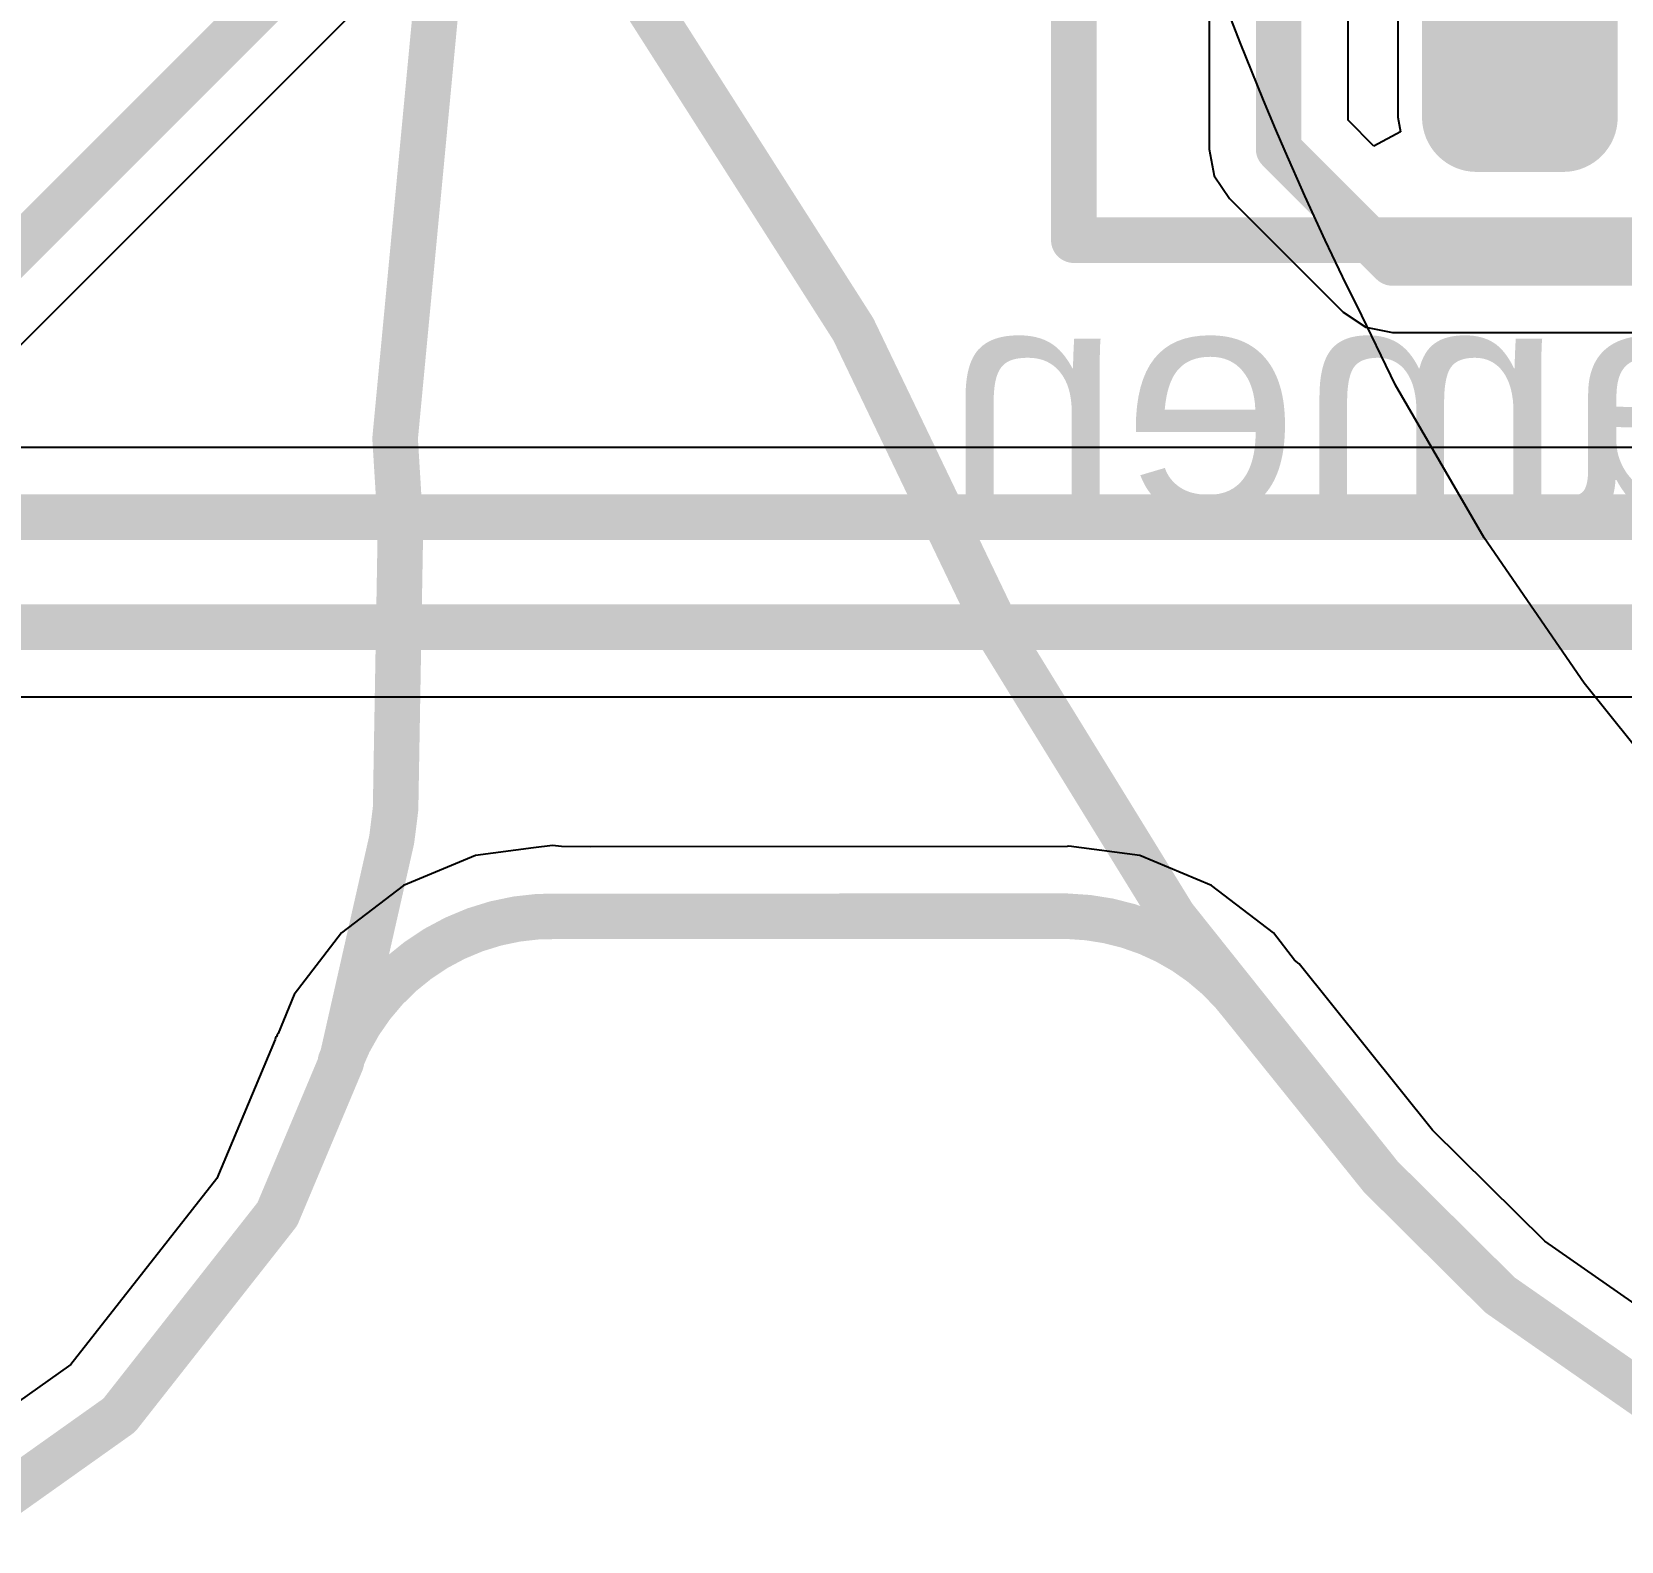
# Model space of a CAD drawing. Header units: inches. Extents: x -30 to 118, y 20 to 51.
# Drawn here: x 48.72 to 55.71, y 21.18 to 27.82 of the extents above; entities that cross this region are included whole.
import ezdxf

# ---------------------------------------------------------------- set-up
doc = ezdxf.new("R2010")
doc.units = ezdxf.units.IN
for name, color, linetype in [('Bottom Courtyard', 56, 'Continuous'), ('Bottom Layer', 5, 'Continuous'), ('Bottom Overlay', 54, 'Continuous'), ('Bottom Solder', 6, 'Continuous'), ('Keep-Out Layer', 6, 'Continuous'), ('Mechanical 1', 6, 'Continuous'), ('Top Layer', 1, 'Continuous'), ('Top Overlay', 2, 'Continuous')]:
    doc.layers.add(name, color=color, linetype=linetype)
doc.styles.add('Arial', font='', dxfattribs={"height": 0.2})
doc.styles.get('Arial').set_extended_font_data('Arial')

# ---------------------------------------------------------------- blocks, each defined once
blk = doc.blocks.new('SMDHDRV10P127_2X5_615X330X560B_B_587')
at = {"layer": 'Bottom Layer'}
h = blk.add_hatch(color=5, dxfattribs=at)
edge = h.paths.add_edge_path()
edge.add_arc((0.94, -2.35), 0.19, 90, 180)
edge.add_line((0.75, -2.35), (0.75, -2.73))
edge.add_arc((0.94, -2.73), 0.19, 180, 270)
edge.add_line((0.94, -2.92), (2.96, -2.92))
edge.add_arc((2.96, -2.73), 0.19, 270, 360)
edge.add_line((3.15, -2.73), (3.15, -2.35))
edge.add_arc((2.96, -2.35), 0.19, 0, 90)
edge.add_line((2.96, -2.16), (0.94, -2.16))
at = {"layer": 'Bottom Solder'}
h = blk.add_hatch(color=6, dxfattribs=at)
edge = h.paths.add_edge_path()
edge.add_arc((0.94, -2.35), 0.24, 90, 180)
edge.add_line((0.7, -2.35), (0.7, -2.73))
edge.add_arc((0.94, -2.73), 0.24, 180, 270)
edge.add_line((0.94, -2.97), (2.96, -2.97))
edge.add_arc((2.96, -2.73), 0.24, 270, 360)
edge.add_line((3.2, -2.73), (3.2, -2.35))
edge.add_arc((2.96, -2.35), 0.24, 0, 90)
edge.add_line((2.96, -2.11), (0.94, -2.11))
at = {"layer": 'Bottom Courtyard'}
for points in [[(3.5, -4.5, 0.2, 0.2, 0), (3.5, 4.5, 0.2, 0.2, 0)], [(3.5, -4.5, 0.2, 0.2, 0), (-3.5, -4.5, 0.2, 0.2, 0)]]:
    blk.add_lwpolyline(points, format="xyseb", dxfattribs=at)
blk.add_lwpolyline([(3.45, -4.5, 0.1, 0.1, 1), (3.55, -4.5, 0.1, 0.1, 1)], format="xyseb", close=True, dxfattribs=at)
blk.add_lwpolyline([(3.45, -4.5, 0.1, 0.1, 1), (3.55, -4.5, 0.1, 0.1, 1)], format="xyseb", close=True, dxfattribs=at)

msp = doc.modelspace()

# ---------------------------------------------------------------- linework, layer by layer
at = {"layer": 'Bottom Layer'}
for p, q in [((53.8941, 33.8), (53.8941, 27.3)), ((54.5059, 27.4267), (54.5059, 33.6025)), ((54.7234, 28.35), (54.7234, 27.44)), ((54.619, 27.3136), (54.5059, 27.4267)), ((54.7234, 27.44), (54.7361, 27.3761)), ((54.7361, 27.3761), (54.619, 27.3136)), ((53.8941, 27.3), (53.8941, 27.3)), ((53.8941, 27.3), (53.9174, 27.1829)), ((53.9174, 27.1829), (53.9837, 27.0837)), ((53.9837, 27.0837), (54.4837, 26.5837)), ((54.4837, 26.5837), (54.5829, 26.5174)), ((54.5829, 26.5174), (54.7, 26.4941)), ((54.7, 26.4941), (54.7, 26.4941)), ((54.7, 26.4941), (57.1, 26.4941)), ((57.8266, 25.9887), (41.8439, 25.9887)), ((41.5, 24.8941), (64, 24.8941)), ((51.01, 24.2412), (50.9263, 24.2302)), ((51.0496, 24.236), (51.01, 24.2412)), ((51.1753, 24.2354), (51.0496, 24.236)), ((53.2712, 24.2357), (51.1753, 24.2354)), ((53.2778, 24.2376), (53.2712, 24.2357)), ((53.5894, 24.1965), (53.2778, 24.2376)), ((53.2778, 24.2376), (53.2778, 24.2376)), ((50.6706, 24.1965), (50.3544, 24.0655)), ((50.9263, 24.2302), (50.6706, 24.1965)), ((53.9056, 24.0655), (53.5894, 24.1965)), ((50.3544, 24.0655), (50.0828, 23.8572)), ((54.1772, 23.8572), (53.9056, 24.0655)), ((50.0828, 23.8572), (49.8745, 23.5856)), ((54.2694, 23.7369), (54.1772, 23.8572)), ((54.2896, 23.7201), (54.2694, 23.7369)), ((54.8766, 22.9902), (54.2896, 23.7201)), ((49.8745, 23.5856), (49.8033, 23.4139)), ((49.7936, 23.4013), (49.7908, 23.3876)), ((49.7962, 23.4003), (49.7936, 23.4013)), ((49.7995, 23.4083), (49.7962, 23.4003)), ((49.8033, 23.4139), (49.7995, 23.4083)), ((49.7908, 23.3876), (49.5342, 22.7774)), ((55.3691, 22.5015), (54.8766, 22.9902)), ((49.5342, 22.7774), (48.8923, 21.9609)), ((56.2613, 21.8796), (55.3691, 22.5015)), ((48.8923, 21.9609), (48.3153, 21.5511))]:
    msp.add_line(p, q, dxfattribs=at)
for points in [[(54.2, 27.3, 0.2, 0.2, 0), (54.2, 33.8, 0.2, 0.2, 0)], [(54.2, 27.3, 0.2, 0.2, 0), (54.7, 26.8, 0.2, 0.2, 0)], [(54.7, 26.8, 0.2, 0.2, 0), (57.1, 26.8, 0.2, 0.2, 0)], [(41.7172, 25.6828, 0.2, 0.2, 0), (63.5828, 25.6828, 0.2, 0.2, 0)], [(41.5, 25.2, 0.2, 0.2, 0), (64, 25.2, 0.2, 0.2, 0)]]:
    msp.add_lwpolyline(points, format="xyseb", dxfattribs=at)
for points in [[(54.15, 27.3, 0.1, 0.1, 1), (54.25, 27.3, 0.1, 0.1, 1)], [(54.15, 27.3, 0.1, 0.1, 1), (54.25, 27.3, 0.1, 0.1, 1)], [(54.65, 26.8, 0.1, 0.1, 1), (54.75, 26.8, 0.1, 0.1, 1)], [(54.65, 26.8, 0.1, 0.1, 1), (54.75, 26.8, 0.1, 0.1, 1)]]:
    msp.add_lwpolyline(points, format="xyseb", close=True, dxfattribs=at)
at = {"layer": 'Keep-Out Layer'}
for points in [[(50.0775, 23.2913, 0.2, 0.2, -0.317973), (51.0403, 23.9295, 0.2, 0.2, 0)], [(51.0403, 23.9295, 0.2, 0.2, 0), (53.2713, 23.9298, 0.2, 0.2, 0)], [(53.2713, 23.9298, 0.2, 0.2, -0.230994), (54.0512, 23.5284, 0.2, 0.2, 0)], [(54.0512, 23.5284, 0.2, 0.2, 0), (54.649, 22.7851, 0.2, 0.2, 0)], [(49.8002, 22.6208, 0.2, 0.2, 0), (50.0815, 23.2897, 0.2, 0.2, 0)], [(54.649, 22.7851, 0.2, 0.2, 0), (55.1725, 22.2657, 0.2, 0.2, 0)], [(49.1055, 21.7372, 0.2, 0.2, 0), (49.8002, 22.6208, 0.2, 0.2, 0)], [(55.1725, 22.2657, 0.2, 0.2, 0), (56.1143, 21.6092, 0.2, 0.2, 0)], [(48.4672, 21.2839, 0.2, 0.2, 0), (49.1055, 21.7372, 0.2, 0.2, 0)]]:
    msp.add_lwpolyline(points, format="xyseb", dxfattribs=at)
for points in [[(50.9903, 23.9295, 0.1, 0.1, 1), (51.0903, 23.9295, 0.1, 0.1, 1)], [(50.9903, 23.9295, 0.1, 0.1, 1), (51.0903, 23.9295, 0.1, 0.1, 1)], [(53.2213, 23.9298, 0.1, 0.1, 1), (53.3213, 23.9298, 0.1, 0.1, 1)], [(53.2213, 23.9298, 0.1, 0.1, 1), (53.3213, 23.9298, 0.1, 0.1, 1)], [(54.0012, 23.5284, 0.1, 0.1, 1), (54.1012, 23.5284, 0.1, 0.1, 1)], [(54.0012, 23.5284, 0.1, 0.1, 1), (54.1012, 23.5284, 0.1, 0.1, 1)], [(50.0275, 23.2913, 0.1, 0.1, 1), (50.1275, 23.2913, 0.1, 0.1, 1)], [(50.0315, 23.2897, 0.1, 0.1, 1), (50.1315, 23.2897, 0.1, 0.1, 1)], [(54.599, 22.7851, 0.1, 0.1, 1), (54.699, 22.7851, 0.1, 0.1, 1)], [(54.599, 22.7851, 0.1, 0.1, 1), (54.699, 22.7851, 0.1, 0.1, 1)], [(49.7502, 22.6208, 0.1, 0.1, 1), (49.8502, 22.6208, 0.1, 0.1, 1)], [(49.7502, 22.6208, 0.1, 0.1, 1), (49.8502, 22.6208, 0.1, 0.1, 1)], [(55.1225, 22.2657, 0.1, 0.1, 1), (55.2225, 22.2657, 0.1, 0.1, 1)], [(55.1225, 22.2657, 0.1, 0.1, 1), (55.2225, 22.2657, 0.1, 0.1, 1)], [(49.0555, 21.7372, 0.1, 0.1, 1), (49.1555, 21.7372, 0.1, 0.1, 1)], [(49.0555, 21.7372, 0.1, 0.1, 1), (49.1555, 21.7372, 0.1, 0.1, 1)]]:
    msp.add_lwpolyline(points, format="xyseb", close=True, dxfattribs=at)
at = {"layer": 'Mechanical 1'}
for points in [[(50.3177, 26.0281, 0.2, 0.2, 0), (50.6178, 29.1953, 0.2, 0.2, 0)], [(50.6178, 29.1953, 0.2, 0.2, 0), (52.3315, 26.508, 0.2, 0.2, 0)], [(52.3315, 26.508, 0.2, 0.2, 0), (52.9733, 25.1708, 0.2, 0.2, 0)], [(50.3177, 26.0281, 0.2, 0.2, 0), (50.3299, 25.8313, 0.2, 0.2, 0)], [(50.3299, 25.8313, 0.2, 0.2, 0), (50.3413, 25.6383, 0.2, 0.2, 0)], [(50.3199, 24.4042, 0.2, 0.2, 0), (50.3413, 25.6383, 0.2, 0.2, 0)], [(52.9733, 25.1708, 0.2, 0.2, 0), (53.7389, 23.927, 0.2, 0.2, 0)], [(50.3028, 24.2662, 0.2, 0.2, 0), (50.3173, 24.3811, 0.2, 0.2, 0)], [(50.3173, 24.3811, 0.2, 0.2, 0), (50.3199, 24.4042, 0.2, 0.2, 0)], [(50.0815, 23.2897, 0.2, 0.2, 0), (50.3028, 24.2662, 0.2, 0.2, 0)], [(53.7389, 23.927, 0.2, 0.2, 0), (54.649, 22.7851, 0.2, 0.2, 0)], [(49.8002, 22.6208, 0.2, 0.2, 0), (50.0815, 23.2897, 0.2, 0.2, 0)], [(54.649, 22.7851, 0.2, 0.2, 0), (55.1725, 22.2657, 0.2, 0.2, 0)], [(49.1055, 21.7372, 0.2, 0.2, 0), (49.8002, 22.6208, 0.2, 0.2, 0)], [(55.1725, 22.2657, 0.2, 0.2, 0), (56.1143, 21.6092, 0.2, 0.2, 0)], [(48.4672, 21.2839, 0.2, 0.2, 0), (49.1055, 21.7372, 0.2, 0.2, 0)]]:
    msp.add_lwpolyline(points, format="xyseb", dxfattribs=at)
for points in [[(52.2815, 26.508, 0.1, 0.1, 1), (52.3815, 26.508, 0.1, 0.1, 1)], [(52.2815, 26.508, 0.1, 0.1, 1), (52.3815, 26.508, 0.1, 0.1, 1)], [(50.2677, 26.0281, 0.1, 0.1, 1), (50.3677, 26.0281, 0.1, 0.1, 1)], [(50.2677, 26.0281, 0.1, 0.1, 1), (50.3677, 26.0281, 0.1, 0.1, 1)], [(50.2799, 25.8313, 0.1, 0.1, 1), (50.3799, 25.8313, 0.1, 0.1, 1)], [(50.2799, 25.8313, 0.1, 0.1, 1), (50.3799, 25.8313, 0.1, 0.1, 1)], [(50.2913, 25.6383, 0.1, 0.1, 1), (50.3913, 25.6383, 0.1, 0.1, 1)], [(50.2913, 25.6383, 0.1, 0.1, 1), (50.3913, 25.6383, 0.1, 0.1, 1)], [(52.9233, 25.1708, 0.1, 0.1, 1), (53.0233, 25.1708, 0.1, 0.1, 1)], [(52.9233, 25.1708, 0.1, 0.1, 1), (53.0233, 25.1708, 0.1, 0.1, 1)], [(50.2673, 24.3811, 0.1, 0.1, 1), (50.3673, 24.3811, 0.1, 0.1, 1)], [(50.2673, 24.3811, 0.1, 0.1, 1), (50.3673, 24.3811, 0.1, 0.1, 1)], [(50.2699, 24.4042, 0.1, 0.1, 1), (50.3699, 24.4042, 0.1, 0.1, 1)], [(50.2699, 24.4042, 0.1, 0.1, 1), (50.3699, 24.4042, 0.1, 0.1, 1)], [(50.2528, 24.2662, 0.1, 0.1, 1), (50.3528, 24.2662, 0.1, 0.1, 1)], [(50.2528, 24.2662, 0.1, 0.1, 1), (50.3528, 24.2662, 0.1, 0.1, 1)], [(53.6889, 23.927, 0.1, 0.1, 1), (53.7889, 23.927, 0.1, 0.1, 1)], [(53.6889, 23.927, 0.1, 0.1, 1), (53.7889, 23.927, 0.1, 0.1, 1)], [(50.0315, 23.2897, 0.1, 0.1, 1), (50.1315, 23.2897, 0.1, 0.1, 1)], [(50.0315, 23.2897, 0.1, 0.1, 1), (50.1315, 23.2897, 0.1, 0.1, 1)], [(54.599, 22.7851, 0.1, 0.1, 1), (54.699, 22.7851, 0.1, 0.1, 1)], [(54.599, 22.7851, 0.1, 0.1, 1), (54.699, 22.7851, 0.1, 0.1, 1)], [(49.7502, 22.6208, 0.1, 0.1, 1), (49.8502, 22.6208, 0.1, 0.1, 1)], [(49.7502, 22.6208, 0.1, 0.1, 1), (49.8502, 22.6208, 0.1, 0.1, 1)], [(55.1225, 22.2657, 0.1, 0.1, 1), (55.2225, 22.2657, 0.1, 0.1, 1)], [(55.1225, 22.2657, 0.1, 0.1, 1), (55.2225, 22.2657, 0.1, 0.1, 1)], [(49.0555, 21.7372, 0.1, 0.1, 1), (49.1555, 21.7372, 0.1, 0.1, 1)], [(49.0555, 21.7372, 0.1, 0.1, 1), (49.1555, 21.7372, 0.1, 0.1, 1)]]:
    msp.add_lwpolyline(points, format="xyseb", close=True, dxfattribs=at)
at = {"layer": 'Top Layer'}
for p, q in [((47.3163, 25.0837), (52.3163, 30.0837)), ((51.01, 24.2412), (50.9263, 24.2302)), ((51.0496, 24.236), (51.01, 24.2412)), ((51.1753, 24.2354), (51.0496, 24.236)), ((53.2712, 24.2357), (51.1753, 24.2354)), ((53.2778, 24.2376), (53.2712, 24.2357)), ((53.5894, 24.1965), (53.2778, 24.2376)), ((53.2778, 24.2376), (53.2778, 24.2376)), ((50.6706, 24.1965), (50.3544, 24.0655)), ((50.9263, 24.2302), (50.6706, 24.1965)), ((53.9056, 24.0655), (53.5894, 24.1965)), ((50.3544, 24.0655), (50.0828, 23.8572)), ((54.1772, 23.8572), (53.9056, 24.0655)), ((50.0828, 23.8572), (49.8745, 23.5856)), ((54.2694, 23.7369), (54.1772, 23.8572)), ((54.2896, 23.7201), (54.2694, 23.7369)), ((54.8766, 22.9902), (54.2896, 23.7201)), ((49.8745, 23.5856), (49.8033, 23.4139)), ((49.7936, 23.4013), (49.7908, 23.3876)), ((49.7962, 23.4003), (49.7936, 23.4013)), ((49.7995, 23.4083), (49.7962, 23.4003)), ((49.8033, 23.4139), (49.7995, 23.4083)), ((49.7908, 23.3876), (49.5342, 22.7774)), ((55.3691, 22.5015), (54.8766, 22.9902)), ((49.5342, 22.7774), (48.8923, 21.9609)), ((56.2613, 21.8796), (55.3691, 22.5015)), ((48.8923, 21.9609), (48.3153, 21.5511))]:
    msp.add_line(p, q, dxfattribs=at)
msp.add_lwpolyline([(47.1, 25.3, 0.2, 0.2, 0), (52.1, 30.3, 0.2, 0.2, 0)], format="xyseb", dxfattribs=at)
at = {"layer": 'Top Overlay'}
for p, q in [((54.0317, 27.768), (53.9331, 28.0222)), ((54.1338, 27.5152), (54.0317, 27.768)), ((54.1866, 27.3895), (54.1338, 27.5152)), ((54.2284, 27.2909), (54.1866, 27.3895)), ((54.3151, 27.095), (54.2284, 27.2909)), ((54.4047, 26.9004), (54.3151, 27.095)), ((54.4972, 26.7072), (54.4047, 26.9004)), ((54.5449, 26.6113), (54.4972, 26.7072)), ((54.7141, 26.2625), (54.5449, 26.6113)), ((55.1037, 25.5923), (54.7141, 26.2625)), ((55.5424, 24.9531), (55.1037, 25.5923)), ((56.0277, 24.3486), (55.5424, 24.9531))]:
    msp.add_line(p, q, dxfattribs=at)

# ---------------------------------------------------------------- block references
at = {"rotation": 270}
msp.add_blockref('SMDHDRV10P127_2X5_615X330X560B_B_587', (57.8, 30.4), dxfattribs=at)

# ---------------------------------------------------------------- texts
at = {"layer": 'Bottom Overlay', "style": 'Arial', "text_generation_flag": 2}
msp.add_text('Mikrolysreklamen', height=1.000001, rotation=360, dxfattribs=at).set_placement((63.6, 25.7))

doc.saveas('drawing.dxf')
